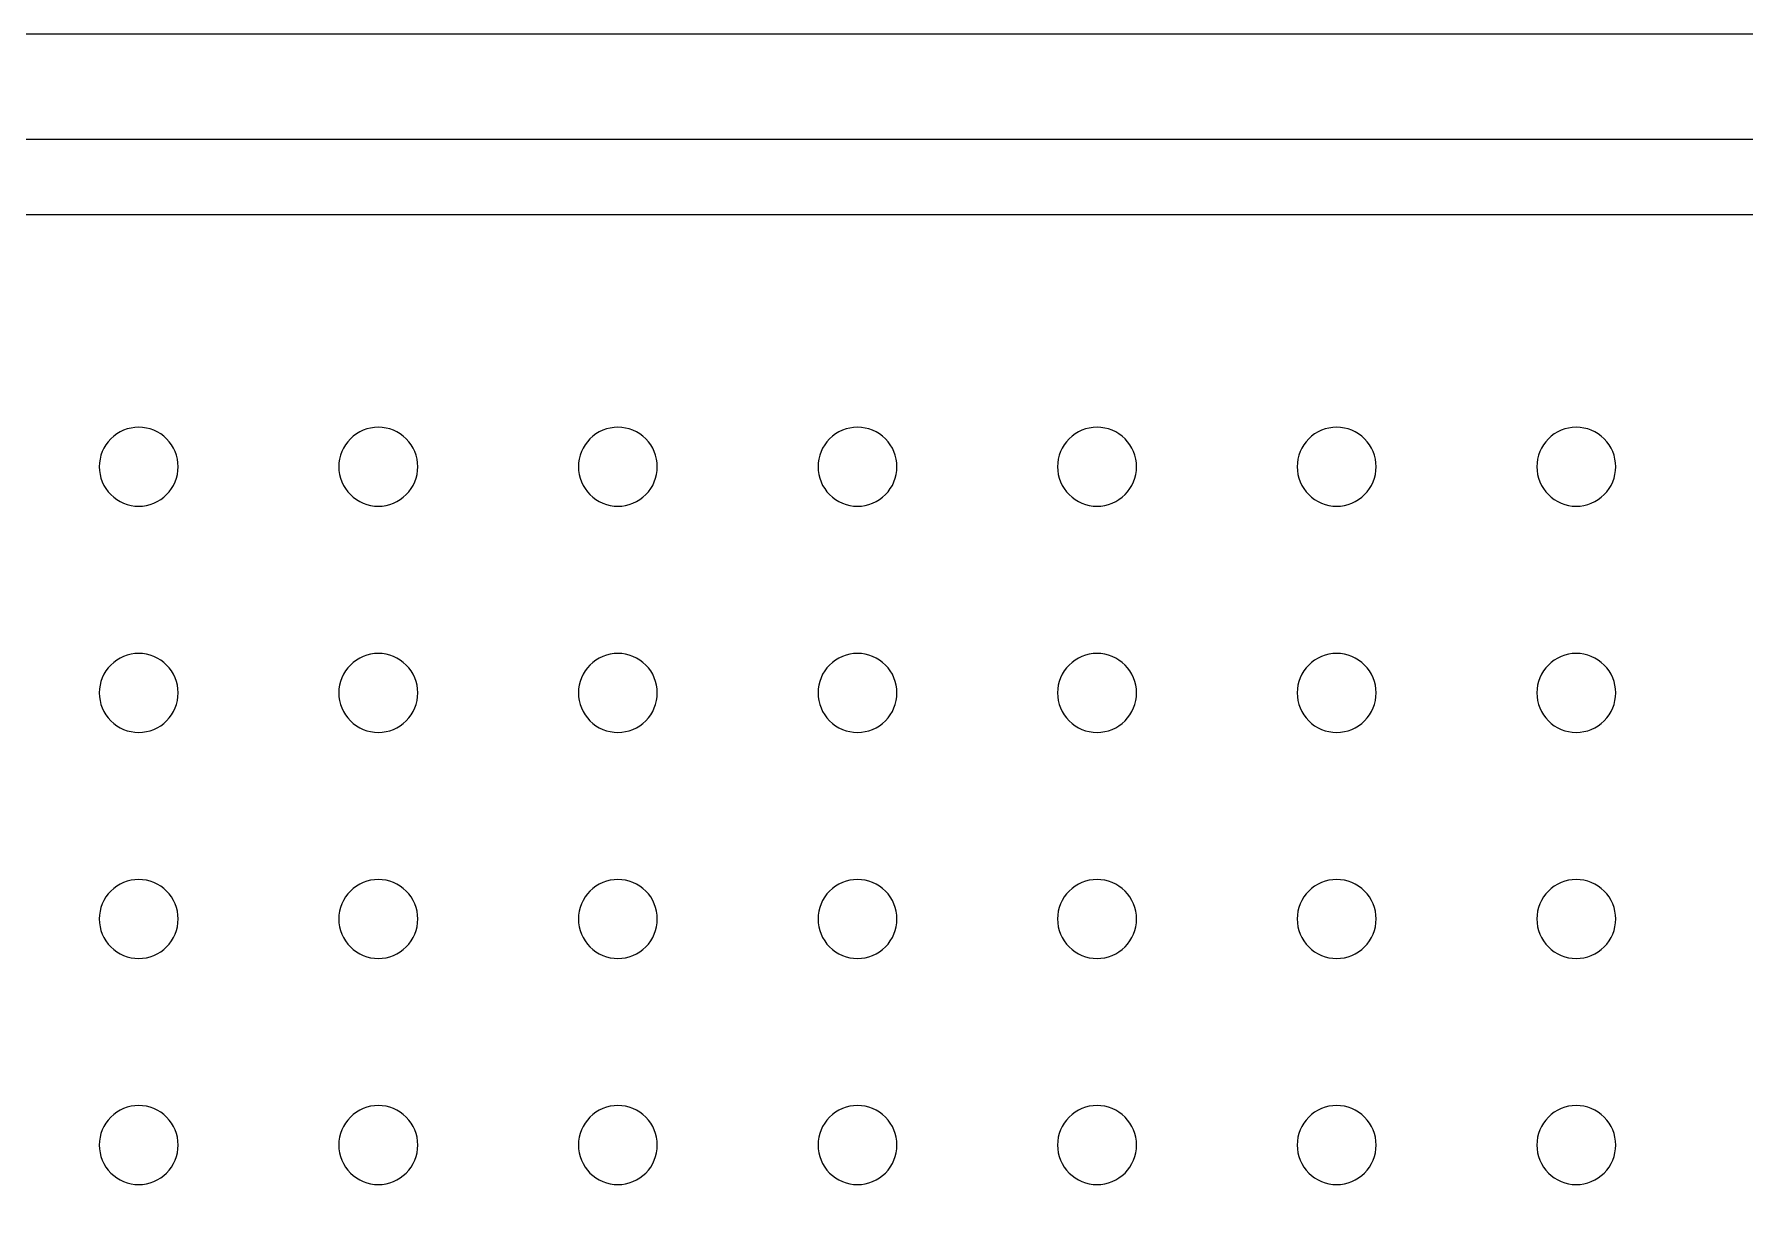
# Model space of a CAD drawing. Header units: millimetres. Extents: x -159872 to 386485, y -250577 to 158966.
# Drawn here: x 370450.8 to 370581.6, y 9857.9 to 9947.6 of the extents above; entities that cross this region are included whole.
import ezdxf

# ---------------------------------------------------------------- set-up
doc = ezdxf.new("R2010")
doc.units = ezdxf.units.MM
doc.layers.get('0').update_dxf_attribs({"lineweight": 25})
doc.layers.add('LDS-equipment-kitchen equipment', color=3, linetype='Continuous', lineweight=13)

# ---------------------------------------------------------------- blocks, each defined once
blk = doc.blocks.new('Group-324')
at = {"layer": 'LDS-equipment-kitchen equipment', "linetype": 'Continuous', "lineweight": 5, "extrusion": (0, 0, -1)}
blk.add_arc((-309675.71, 46653.2), 600.93, 192.83875, 259.24317, dxfattribs=at)
blk = doc.blocks.new('A$C41f9af21')
at = {"lineweight": 25, "transparency": 33554687}
for points in [[(497, 357, 0), (110.91, 357, 0)], [(497, 357, 0), (110.91, 357, 0)], [(458.78, 348.96, 0), (149.13, 348.96, 0)], [(458.78, 343.2, 0), (149.13, 343.2, 0)]]:
    blk.add_polyline3d(points, dxfattribs=at)
at = {"lineweight": 25}
for points in [[(240.07, 323.94, 0), (240.09, 323.65, 0), (240.13, 323.35, 0), (240.2, 323.07, 0), (240.3, 322.79, 0), (240.43, 322.52, 0), (240.58, 322.27, 0), (240.76, 322.03, 0), (240.96, 321.81, 0), (241.18, 321.61, 0), (241.41, 321.43, 0), (241.67, 321.28, 0), (241.93, 321.15, 0), (242.21, 321.05, 0), (242.5, 320.98, 0), (242.79, 320.94, 0), (243.09, 320.92, 0), (243.39, 320.94, 0), (243.68, 320.98, 0), (243.97, 321.05, 0), (244.24, 321.15, 0), (244.51, 321.28, 0), (244.77, 321.43, 0), (245, 321.61, 0), (245.22, 321.81, 0), (245.42, 322.03, 0), (245.6, 322.27, 0), (245.75, 322.52, 0), (245.88, 322.79, 0), (245.98, 323.07, 0), (246.05, 323.35, 0), (246.09, 323.65, 0), (246.11, 323.94, 0), (246.09, 324.24, 0), (246.05, 324.53, 0), (245.98, 324.82, 0), (245.88, 325.1, 0), (245.75, 325.36, 0), (245.6, 325.62, 0), (245.42, 325.86, 0), (245.22, 326.08, 0), (245, 326.27, 0), (244.77, 326.45, 0), (244.51, 326.6, 0), (244.24, 326.73, 0), (243.97, 326.83, 0), (243.68, 326.9, 0), (243.39, 326.95, 0), (243.09, 326.96, 0), (242.79, 326.95, 0), (242.5, 326.9, 0), (242.21, 326.83, 0), (241.93, 326.73, 0), (241.67, 326.6, 0), (241.41, 326.45, 0), (241.18, 326.27, 0), (240.96, 326.08, 0), (240.76, 325.86, 0), (240.58, 325.62, 0), (240.43, 325.36, 0), (240.3, 325.1, 0), (240.2, 324.82, 0), (240.13, 324.53, 0), (240.09, 324.24, 0), (240.07, 323.94, 0)], [(258.39, 323.94, 0), (258.4, 323.65, 0), (258.45, 323.35, 0), (258.52, 323.07, 0), (258.62, 322.79, 0), (258.75, 322.52, 0), (258.9, 322.27, 0), (259.08, 322.03, 0), (259.27, 321.81, 0), (259.49, 321.61, 0), (259.73, 321.43, 0), (259.99, 321.28, 0), (260.25, 321.15, 0), (260.53, 321.05, 0), (260.82, 320.98, 0), (261.11, 320.94, 0), (261.41, 320.92, 0), (261.7, 320.94, 0), (262, 320.98, 0), (262.28, 321.05, 0), (262.56, 321.15, 0), (262.83, 321.28, 0), (263.08, 321.43, 0), (263.32, 321.61, 0), (263.54, 321.81, 0), (263.74, 322.03, 0), (263.92, 322.27, 0), (264.07, 322.52, 0), (264.2, 322.79, 0), (264.3, 323.07, 0), (264.37, 323.35, 0), (264.41, 323.65, 0), (264.43, 323.94, 0), (264.41, 324.24, 0), (264.37, 324.53, 0), (264.3, 324.82, 0), (264.2, 325.1, 0), (264.07, 325.36, 0), (263.92, 325.62, 0), (263.74, 325.86, 0), (263.54, 326.08, 0), (263.32, 326.27, 0), (263.08, 326.45, 0), (262.83, 326.6, 0), (262.56, 326.73, 0), (262.28, 326.83, 0), (262, 326.9, 0), (261.7, 326.95, 0), (261.41, 326.96, 0), (261.11, 326.95, 0), (260.82, 326.9, 0), (260.53, 326.83, 0), (260.25, 326.73, 0), (259.99, 326.6, 0), (259.73, 326.45, 0), (259.49, 326.27, 0), (259.27, 326.08, 0), (259.08, 325.86, 0), (258.9, 325.62, 0), (258.75, 325.36, 0), (258.62, 325.1, 0), (258.52, 324.82, 0), (258.45, 324.53, 0), (258.4, 324.24, 0), (258.39, 323.94, 0)], [(276.71, 323.94, 0), (276.72, 323.65, 0), (276.77, 323.35, 0), (276.84, 323.07, 0), (276.94, 322.79, 0), (277.06, 322.52, 0), (277.22, 322.27, 0), (277.39, 322.03, 0), (277.59, 321.81, 0), (277.81, 321.61, 0), (278.05, 321.43, 0), (278.3, 321.28, 0), (278.57, 321.15, 0), (278.85, 321.05, 0), (279.14, 320.98, 0), (279.43, 320.94, 0), (279.73, 320.92, 0), (280.02, 320.94, 0), (280.31, 320.98, 0), (280.6, 321.05, 0), (280.88, 321.15, 0), (281.15, 321.28, 0), (281.4, 321.43, 0), (281.64, 321.61, 0), (281.86, 321.81, 0), (282.06, 322.03, 0), (282.24, 322.27, 0), (282.39, 322.52, 0), (282.51, 322.79, 0), (282.61, 323.07, 0), (282.69, 323.35, 0), (282.73, 323.65, 0), (282.74, 323.94, 0), (282.73, 324.24, 0), (282.69, 324.53, 0), (282.61, 324.82, 0), (282.51, 325.1, 0), (282.39, 325.36, 0), (282.24, 325.62, 0), (282.06, 325.86, 0), (281.86, 326.08, 0), (281.64, 326.27, 0), (281.4, 326.45, 0), (281.15, 326.6, 0), (280.88, 326.73, 0), (280.6, 326.83, 0), (280.31, 326.9, 0), (280.02, 326.95, 0), (279.73, 326.96, 0), (279.43, 326.95, 0), (279.14, 326.9, 0), (278.85, 326.83, 0), (278.57, 326.73, 0), (278.3, 326.6, 0), (278.05, 326.45, 0), (277.81, 326.27, 0), (277.59, 326.08, 0), (277.39, 325.86, 0), (277.22, 325.62, 0), (277.06, 325.36, 0), (276.94, 325.1, 0), (276.84, 324.82, 0), (276.77, 324.53, 0), (276.72, 324.24, 0), (276.71, 323.94, 0)], [(295.03, 323.94, 0), (295.04, 323.65, 0), (295.08, 323.35, 0), (295.16, 323.07, 0), (295.26, 322.79, 0), (295.38, 322.52, 0), (295.54, 322.27, 0), (295.71, 322.03, 0), (295.91, 321.81, 0), (296.13, 321.61, 0), (296.37, 321.43, 0), (296.62, 321.28, 0), (296.89, 321.15, 0), (297.17, 321.05, 0), (297.46, 320.98, 0), (297.75, 320.94, 0), (298.04, 320.92, 0), (298.34, 320.94, 0), (298.63, 320.98, 0), (298.92, 321.05, 0), (299.2, 321.15, 0), (299.47, 321.28, 0), (299.72, 321.43, 0), (299.96, 321.61, 0), (300.18, 321.81, 0), (300.38, 322.03, 0), (300.55, 322.27, 0), (300.71, 322.52, 0), (300.83, 322.79, 0), (300.93, 323.07, 0), (301, 323.35, 0), (301.05, 323.65, 0), (301.06, 323.94, 0), (301.05, 324.24, 0), (301, 324.53, 0), (300.93, 324.82, 0), (300.83, 325.1, 0), (300.71, 325.36, 0), (300.55, 325.62, 0), (300.38, 325.86, 0), (300.18, 326.08, 0), (299.96, 326.27, 0), (299.72, 326.45, 0), (299.47, 326.6, 0), (299.2, 326.73, 0), (298.92, 326.83, 0), (298.63, 326.9, 0), (298.34, 326.95, 0), (298.04, 326.96, 0), (297.75, 326.95, 0), (297.46, 326.9, 0), (297.17, 326.83, 0), (296.89, 326.73, 0), (296.62, 326.6, 0), (296.37, 326.45, 0), (296.13, 326.27, 0), (295.91, 326.08, 0), (295.71, 325.86, 0), (295.54, 325.62, 0), (295.38, 325.36, 0), (295.26, 325.1, 0), (295.16, 324.82, 0), (295.08, 324.53, 0), (295.04, 324.24, 0), (295.03, 323.94, 0)], [(313.34, 323.94, 0), (313.36, 323.65, 0), (313.4, 323.35, 0), (313.47, 323.07, 0), (313.57, 322.79, 0), (313.7, 322.52, 0), (313.85, 322.27, 0), (314.03, 322.03, 0), (314.23, 321.81, 0), (314.45, 321.61, 0), (314.69, 321.43, 0), (314.94, 321.28, 0), (315.21, 321.15, 0), (315.49, 321.05, 0), (315.77, 320.98, 0), (316.07, 320.94, 0), (316.36, 320.92, 0), (316.66, 320.94, 0), (316.95, 320.98, 0), (317.24, 321.05, 0), (317.52, 321.15, 0), (317.79, 321.28, 0), (318.04, 321.43, 0), (318.28, 321.61, 0), (318.5, 321.81, 0), (318.7, 322.03, 0), (318.87, 322.27, 0), (319.02, 322.52, 0), (319.15, 322.79, 0), (319.25, 323.07, 0), (319.32, 323.35, 0), (319.37, 323.65, 0), (319.38, 323.94, 0), (319.37, 324.24, 0), (319.32, 324.53, 0), (319.25, 324.82, 0), (319.15, 325.1, 0), (319.02, 325.36, 0), (318.87, 325.62, 0), (318.7, 325.86, 0), (318.5, 326.08, 0), (318.28, 326.27, 0), (318.04, 326.45, 0), (317.79, 326.6, 0), (317.52, 326.73, 0), (317.24, 326.83, 0), (316.95, 326.9, 0), (316.66, 326.95, 0), (316.36, 326.96, 0), (316.07, 326.95, 0), (315.77, 326.9, 0), (315.49, 326.83, 0), (315.21, 326.73, 0), (314.94, 326.6, 0), (314.69, 326.45, 0), (314.45, 326.27, 0), (314.23, 326.08, 0), (314.03, 325.86, 0), (313.85, 325.62, 0), (313.7, 325.36, 0), (313.57, 325.1, 0), (313.47, 324.82, 0), (313.4, 324.53, 0), (313.36, 324.24, 0), (313.34, 323.94, 0)], [(331.66, 323.94, 0), (331.68, 323.65, 0), (331.72, 323.35, 0), (331.79, 323.07, 0), (331.89, 322.79, 0), (332.02, 322.52, 0), (332.17, 322.27, 0), (332.35, 322.03, 0), (332.55, 321.81, 0), (332.77, 321.61, 0), (333, 321.43, 0), (333.26, 321.28, 0), (333.53, 321.15, 0), (333.8, 321.05, 0), (334.09, 320.98, 0), (334.39, 320.94, 0), (334.68, 320.92, 0), (334.98, 320.94, 0), (335.27, 320.98, 0), (335.56, 321.05, 0), (335.84, 321.15, 0), (336.1, 321.28, 0), (336.36, 321.43, 0), (336.6, 321.61, 0), (336.81, 321.81, 0), (337.01, 322.03, 0), (337.19, 322.27, 0), (337.34, 322.52, 0), (337.47, 322.79, 0), (337.57, 323.07, 0), (337.64, 323.35, 0), (337.68, 323.65, 0), (337.7, 323.94, 0), (337.68, 324.24, 0), (337.64, 324.53, 0), (337.57, 324.82, 0), (337.47, 325.1, 0), (337.34, 325.36, 0), (337.19, 325.62, 0), (337.01, 325.86, 0), (336.81, 326.08, 0), (336.6, 326.27, 0), (336.36, 326.45, 0), (336.1, 326.6, 0), (335.84, 326.73, 0), (335.56, 326.83, 0), (335.27, 326.9, 0), (334.98, 326.95, 0), (334.68, 326.96, 0), (334.39, 326.95, 0), (334.09, 326.9, 0), (333.8, 326.83, 0), (333.53, 326.73, 0), (333.26, 326.6, 0), (333, 326.45, 0), (332.77, 326.27, 0), (332.55, 326.08, 0), (332.35, 325.86, 0), (332.17, 325.62, 0), (332.02, 325.36, 0), (331.89, 325.1, 0), (331.79, 324.82, 0), (331.72, 324.53, 0), (331.68, 324.24, 0), (331.66, 323.94, 0)], [(349.98, 323.94, 0), (350, 323.65, 0), (350.04, 323.35, 0), (350.11, 323.07, 0), (350.21, 322.79, 0), (350.34, 322.52, 0), (350.49, 322.27, 0), (350.67, 322.03, 0), (350.87, 321.81, 0), (351.08, 321.61, 0), (351.32, 321.43, 0), (351.58, 321.28, 0), (351.84, 321.15, 0), (352.12, 321.05, 0), (352.41, 320.98, 0), (352.7, 320.94, 0), (353, 320.92, 0), (353.29, 320.94, 0), (353.59, 320.98, 0), (353.88, 321.05, 0), (354.15, 321.15, 0), (354.42, 321.28, 0), (354.68, 321.43, 0), (354.91, 321.61, 0), (355.13, 321.81, 0), (355.33, 322.03, 0), (355.51, 322.27, 0), (355.66, 322.52, 0), (355.79, 322.79, 0), (355.89, 323.07, 0), (355.96, 323.35, 0), (356, 323.65, 0), (356.02, 323.94, 0), (356, 324.24, 0), (355.96, 324.53, 0), (355.89, 324.82, 0), (355.79, 325.1, 0), (355.66, 325.36, 0), (355.51, 325.62, 0), (355.33, 325.86, 0), (355.13, 326.08, 0), (354.91, 326.27, 0), (354.68, 326.45, 0), (354.42, 326.6, 0), (354.15, 326.73, 0), (353.88, 326.83, 0), (353.59, 326.9, 0), (353.29, 326.95, 0), (353, 326.96, 0), (352.7, 326.95, 0), (352.41, 326.9, 0), (352.12, 326.83, 0), (351.84, 326.73, 0), (351.58, 326.6, 0), (351.32, 326.45, 0), (351.08, 326.27, 0), (350.87, 326.08, 0), (350.67, 325.86, 0), (350.49, 325.62, 0), (350.34, 325.36, 0), (350.21, 325.1, 0), (350.11, 324.82, 0), (350.04, 324.53, 0), (350, 324.24, 0), (349.98, 323.94, 0)], [(240.07, 306.66, 0), (240.09, 306.36, 0), (240.13, 306.07, 0), (240.2, 305.78, 0), (240.3, 305.51, 0), (240.43, 305.24, 0), (240.58, 304.98, 0), (240.76, 304.75, 0), (240.96, 304.53, 0), (241.18, 304.33, 0), (241.41, 304.15, 0), (241.67, 304, 0), (241.93, 303.87, 0), (242.21, 303.77, 0), (242.5, 303.7, 0), (242.79, 303.66, 0), (243.09, 303.64, 0), (243.39, 303.66, 0), (243.68, 303.7, 0), (243.97, 303.77, 0), (244.24, 303.87, 0), (244.51, 304, 0), (244.77, 304.15, 0), (245, 304.33, 0), (245.22, 304.53, 0), (245.42, 304.75, 0), (245.6, 304.98, 0), (245.75, 305.24, 0), (245.88, 305.51, 0), (245.98, 305.78, 0), (246.05, 306.07, 0), (246.09, 306.36, 0), (246.11, 306.66, 0), (246.09, 306.96, 0), (246.05, 307.25, 0), (245.98, 307.54, 0), (245.88, 307.82, 0), (245.75, 308.08, 0), (245.6, 308.34, 0), (245.42, 308.58, 0), (245.22, 308.79, 0), (245, 308.99, 0), (244.77, 309.17, 0), (244.51, 309.32, 0), (244.24, 309.45, 0), (243.97, 309.55, 0), (243.68, 309.62, 0), (243.39, 309.66, 0), (243.09, 309.68, 0), (242.79, 309.66, 0), (242.5, 309.62, 0), (242.21, 309.55, 0), (241.93, 309.45, 0), (241.67, 309.32, 0), (241.41, 309.17, 0), (241.18, 308.99, 0), (240.96, 308.79, 0), (240.76, 308.58, 0), (240.58, 308.34, 0), (240.43, 308.08, 0), (240.3, 307.82, 0), (240.2, 307.54, 0), (240.13, 307.25, 0), (240.09, 306.96, 0), (240.07, 306.66, 0)], [(258.39, 306.66, 0), (258.4, 306.36, 0), (258.45, 306.07, 0), (258.52, 305.78, 0), (258.62, 305.51, 0), (258.75, 305.24, 0), (258.9, 304.98, 0), (259.08, 304.75, 0), (259.27, 304.53, 0), (259.49, 304.33, 0), (259.73, 304.15, 0), (259.99, 304, 0), (260.25, 303.87, 0), (260.53, 303.77, 0), (260.82, 303.7, 0), (261.11, 303.66, 0), (261.41, 303.64, 0), (261.7, 303.66, 0), (262, 303.7, 0), (262.28, 303.77, 0), (262.56, 303.87, 0), (262.83, 304, 0), (263.08, 304.15, 0), (263.32, 304.33, 0), (263.54, 304.53, 0), (263.74, 304.75, 0), (263.92, 304.98, 0), (264.07, 305.24, 0), (264.2, 305.51, 0), (264.3, 305.78, 0), (264.37, 306.07, 0), (264.41, 306.36, 0), (264.43, 306.66, 0), (264.41, 306.96, 0), (264.37, 307.25, 0), (264.3, 307.54, 0), (264.2, 307.82, 0), (264.07, 308.08, 0), (263.92, 308.34, 0), (263.74, 308.58, 0), (263.54, 308.79, 0), (263.32, 308.99, 0), (263.08, 309.17, 0), (262.83, 309.32, 0), (262.56, 309.45, 0), (262.28, 309.55, 0), (262, 309.62, 0), (261.7, 309.66, 0), (261.41, 309.68, 0), (261.11, 309.66, 0), (260.82, 309.62, 0), (260.53, 309.55, 0), (260.25, 309.45, 0), (259.99, 309.32, 0), (259.73, 309.17, 0), (259.49, 308.99, 0), (259.27, 308.79, 0), (259.08, 308.58, 0), (258.9, 308.34, 0), (258.75, 308.08, 0), (258.62, 307.82, 0), (258.52, 307.54, 0), (258.45, 307.25, 0), (258.4, 306.96, 0), (258.39, 306.66, 0)], [(276.71, 306.66, 0), (276.72, 306.36, 0), (276.77, 306.07, 0), (276.84, 305.78, 0), (276.94, 305.51, 0), (277.06, 305.24, 0), (277.22, 304.98, 0), (277.39, 304.75, 0), (277.59, 304.53, 0), (277.81, 304.33, 0), (278.05, 304.15, 0), (278.3, 304, 0), (278.57, 303.87, 0), (278.85, 303.77, 0), (279.14, 303.7, 0), (279.43, 303.66, 0), (279.73, 303.64, 0), (280.02, 303.66, 0), (280.31, 303.7, 0), (280.6, 303.77, 0), (280.88, 303.87, 0), (281.15, 304, 0), (281.4, 304.15, 0), (281.64, 304.33, 0), (281.86, 304.53, 0), (282.06, 304.75, 0), (282.24, 304.98, 0), (282.39, 305.24, 0), (282.51, 305.51, 0), (282.61, 305.78, 0), (282.69, 306.07, 0), (282.73, 306.36, 0), (282.74, 306.66, 0), (282.73, 306.96, 0), (282.69, 307.25, 0), (282.61, 307.54, 0), (282.51, 307.82, 0), (282.39, 308.08, 0), (282.24, 308.34, 0), (282.06, 308.58, 0), (281.86, 308.79, 0), (281.64, 308.99, 0), (281.4, 309.17, 0), (281.15, 309.32, 0), (280.88, 309.45, 0), (280.6, 309.55, 0), (280.31, 309.62, 0), (280.02, 309.66, 0), (279.73, 309.68, 0), (279.43, 309.66, 0), (279.14, 309.62, 0), (278.85, 309.55, 0), (278.57, 309.45, 0), (278.3, 309.32, 0), (278.05, 309.17, 0), (277.81, 308.99, 0), (277.59, 308.79, 0), (277.39, 308.58, 0), (277.22, 308.34, 0), (277.06, 308.08, 0), (276.94, 307.82, 0), (276.84, 307.54, 0), (276.77, 307.25, 0), (276.72, 306.96, 0), (276.71, 306.66, 0)], [(295.03, 306.66, 0), (295.04, 306.36, 0), (295.08, 306.07, 0), (295.16, 305.78, 0), (295.26, 305.51, 0), (295.38, 305.24, 0), (295.54, 304.98, 0), (295.71, 304.75, 0), (295.91, 304.53, 0), (296.13, 304.33, 0), (296.37, 304.15, 0), (296.62, 304, 0), (296.89, 303.87, 0), (297.17, 303.77, 0), (297.46, 303.7, 0), (297.75, 303.66, 0), (298.04, 303.64, 0), (298.34, 303.66, 0), (298.63, 303.7, 0), (298.92, 303.77, 0), (299.2, 303.87, 0), (299.47, 304, 0), (299.72, 304.15, 0), (299.96, 304.33, 0), (300.18, 304.53, 0), (300.38, 304.75, 0), (300.55, 304.98, 0), (300.71, 305.24, 0), (300.83, 305.51, 0), (300.93, 305.78, 0), (301, 306.07, 0), (301.05, 306.36, 0), (301.06, 306.66, 0), (301.05, 306.96, 0), (301, 307.25, 0), (300.93, 307.54, 0), (300.83, 307.82, 0), (300.71, 308.08, 0), (300.55, 308.34, 0), (300.38, 308.58, 0), (300.18, 308.79, 0), (299.96, 308.99, 0), (299.72, 309.17, 0), (299.47, 309.32, 0), (299.2, 309.45, 0), (298.92, 309.55, 0), (298.63, 309.62, 0), (298.34, 309.66, 0), (298.04, 309.68, 0), (297.75, 309.66, 0), (297.46, 309.62, 0), (297.17, 309.55, 0), (296.89, 309.45, 0), (296.62, 309.32, 0), (296.37, 309.17, 0), (296.13, 308.99, 0), (295.91, 308.79, 0), (295.71, 308.58, 0), (295.54, 308.34, 0), (295.38, 308.08, 0), (295.26, 307.82, 0), (295.16, 307.54, 0), (295.08, 307.25, 0), (295.04, 306.96, 0), (295.03, 306.66, 0)], [(313.34, 306.66, 0), (313.36, 306.36, 0), (313.4, 306.07, 0), (313.47, 305.78, 0), (313.57, 305.51, 0), (313.7, 305.24, 0), (313.85, 304.98, 0), (314.03, 304.75, 0), (314.23, 304.53, 0), (314.45, 304.33, 0), (314.69, 304.15, 0), (314.94, 304, 0), (315.21, 303.87, 0), (315.49, 303.77, 0), (315.77, 303.7, 0), (316.07, 303.66, 0), (316.36, 303.64, 0), (316.66, 303.66, 0), (316.95, 303.7, 0), (317.24, 303.77, 0), (317.52, 303.87, 0), (317.79, 304, 0), (318.04, 304.15, 0), (318.28, 304.33, 0), (318.5, 304.53, 0), (318.7, 304.75, 0), (318.87, 304.98, 0), (319.02, 305.24, 0), (319.15, 305.51, 0), (319.25, 305.78, 0), (319.32, 306.07, 0), (319.37, 306.36, 0), (319.38, 306.66, 0), (319.37, 306.96, 0), (319.32, 307.25, 0), (319.25, 307.54, 0), (319.15, 307.82, 0), (319.02, 308.08, 0), (318.87, 308.34, 0), (318.7, 308.58, 0), (318.5, 308.79, 0), (318.28, 308.99, 0), (318.04, 309.17, 0), (317.79, 309.32, 0), (317.52, 309.45, 0), (317.24, 309.55, 0), (316.95, 309.62, 0), (316.66, 309.66, 0), (316.36, 309.68, 0), (316.07, 309.66, 0), (315.77, 309.62, 0), (315.49, 309.55, 0), (315.21, 309.45, 0), (314.94, 309.32, 0), (314.69, 309.17, 0), (314.45, 308.99, 0), (314.23, 308.79, 0), (314.03, 308.58, 0), (313.85, 308.34, 0), (313.7, 308.08, 0), (313.57, 307.82, 0), (313.47, 307.54, 0), (313.4, 307.25, 0), (313.36, 306.96, 0), (313.34, 306.66, 0)], [(331.66, 306.66, 0), (331.68, 306.36, 0), (331.72, 306.07, 0), (331.79, 305.78, 0), (331.89, 305.51, 0), (332.02, 305.24, 0), (332.17, 304.98, 0), (332.35, 304.75, 0), (332.55, 304.53, 0), (332.77, 304.33, 0), (333, 304.15, 0), (333.26, 304, 0), (333.53, 303.87, 0), (333.8, 303.77, 0), (334.09, 303.7, 0), (334.39, 303.66, 0), (334.68, 303.64, 0), (334.98, 303.66, 0), (335.27, 303.7, 0), (335.56, 303.77, 0), (335.84, 303.87, 0), (336.1, 304, 0), (336.36, 304.15, 0), (336.6, 304.33, 0), (336.81, 304.53, 0), (337.01, 304.75, 0), (337.19, 304.98, 0), (337.34, 305.24, 0), (337.47, 305.51, 0), (337.57, 305.78, 0), (337.64, 306.07, 0), (337.68, 306.36, 0), (337.7, 306.66, 0), (337.68, 306.96, 0), (337.64, 307.25, 0), (337.57, 307.54, 0), (337.47, 307.82, 0), (337.34, 308.08, 0), (337.19, 308.34, 0), (337.01, 308.58, 0), (336.81, 308.79, 0), (336.6, 308.99, 0), (336.36, 309.17, 0), (336.1, 309.32, 0), (335.84, 309.45, 0), (335.56, 309.55, 0), (335.27, 309.62, 0), (334.98, 309.66, 0), (334.68, 309.68, 0), (334.39, 309.66, 0), (334.09, 309.62, 0), (333.8, 309.55, 0), (333.53, 309.45, 0), (333.26, 309.32, 0), (333, 309.17, 0), (332.77, 308.99, 0), (332.55, 308.79, 0), (332.35, 308.58, 0), (332.17, 308.34, 0), (332.02, 308.08, 0), (331.89, 307.82, 0), (331.79, 307.54, 0), (331.72, 307.25, 0), (331.68, 306.96, 0), (331.66, 306.66, 0)], [(349.98, 306.66, 0), (350, 306.36, 0), (350.04, 306.07, 0), (350.11, 305.78, 0), (350.21, 305.51, 0), (350.34, 305.24, 0), (350.49, 304.98, 0), (350.67, 304.75, 0), (350.87, 304.53, 0), (351.08, 304.33, 0), (351.32, 304.15, 0), (351.58, 304, 0), (351.84, 303.87, 0), (352.12, 303.77, 0), (352.41, 303.7, 0), (352.7, 303.66, 0), (353, 303.64, 0), (353.29, 303.66, 0), (353.59, 303.7, 0), (353.88, 303.77, 0), (354.15, 303.87, 0), (354.42, 304, 0), (354.68, 304.15, 0), (354.91, 304.33, 0), (355.13, 304.53, 0), (355.33, 304.75, 0), (355.51, 304.98, 0), (355.66, 305.24, 0), (355.79, 305.51, 0), (355.89, 305.78, 0), (355.96, 306.07, 0), (356, 306.36, 0), (356.02, 306.66, 0), (356, 306.96, 0), (355.96, 307.25, 0), (355.89, 307.54, 0), (355.79, 307.82, 0), (355.66, 308.08, 0), (355.51, 308.34, 0), (355.33, 308.58, 0), (355.13, 308.79, 0), (354.91, 308.99, 0), (354.68, 309.17, 0), (354.42, 309.32, 0), (354.15, 309.45, 0), (353.88, 309.55, 0), (353.59, 309.62, 0), (353.29, 309.66, 0), (353, 309.68, 0), (352.7, 309.66, 0), (352.41, 309.62, 0), (352.12, 309.55, 0), (351.84, 309.45, 0), (351.58, 309.32, 0), (351.32, 309.17, 0), (351.08, 308.99, 0), (350.87, 308.79, 0), (350.67, 308.58, 0), (350.49, 308.34, 0), (350.34, 308.08, 0), (350.21, 307.82, 0), (350.11, 307.54, 0), (350.04, 307.25, 0), (350, 306.96, 0), (349.98, 306.66, 0)], [(240.07, 289.38, 0), (240.09, 289.08, 0), (240.13, 288.79, 0), (240.2, 288.5, 0), (240.3, 288.22, 0), (240.43, 287.96, 0), (240.58, 287.7, 0), (240.76, 287.46, 0), (240.96, 287.25, 0), (241.18, 287.05, 0), (241.41, 286.87, 0), (241.67, 286.72, 0), (241.93, 286.59, 0), (242.21, 286.49, 0), (242.5, 286.42, 0), (242.79, 286.38, 0), (243.09, 286.36, 0), (243.39, 286.38, 0), (243.68, 286.42, 0), (243.97, 286.49, 0), (244.24, 286.59, 0), (244.51, 286.72, 0), (244.77, 286.87, 0), (245, 287.05, 0), (245.22, 287.25, 0), (245.42, 287.46, 0), (245.6, 287.7, 0), (245.75, 287.96, 0), (245.88, 288.22, 0), (245.98, 288.5, 0), (246.05, 288.79, 0), (246.09, 289.08, 0), (246.11, 289.38, 0), (246.09, 289.68, 0), (246.05, 289.97, 0), (245.98, 290.26, 0), (245.88, 290.53, 0), (245.75, 290.8, 0), (245.6, 291.06, 0), (245.42, 291.29, 0), (245.22, 291.51, 0), (245, 291.71, 0), (244.77, 291.89, 0), (244.51, 292.04, 0), (244.24, 292.17, 0), (243.97, 292.27, 0), (243.68, 292.34, 0), (243.39, 292.38, 0), (243.09, 292.4, 0), (242.79, 292.38, 0), (242.5, 292.34, 0), (242.21, 292.27, 0), (241.93, 292.17, 0), (241.67, 292.04, 0), (241.41, 291.89, 0), (241.18, 291.71, 0), (240.96, 291.51, 0), (240.76, 291.29, 0), (240.58, 291.06, 0), (240.43, 290.8, 0), (240.3, 290.53, 0), (240.2, 290.26, 0), (240.13, 289.97, 0), (240.09, 289.68, 0), (240.07, 289.38, 0)], [(258.39, 289.38, 0), (258.4, 289.08, 0), (258.45, 288.79, 0), (258.52, 288.5, 0), (258.62, 288.22, 0), (258.75, 287.96, 0), (258.9, 287.7, 0), (259.08, 287.46, 0), (259.27, 287.25, 0), (259.49, 287.05, 0), (259.73, 286.87, 0), (259.99, 286.72, 0), (260.25, 286.59, 0), (260.53, 286.49, 0), (260.82, 286.42, 0), (261.11, 286.38, 0), (261.41, 286.36, 0), (261.7, 286.38, 0), (262, 286.42, 0), (262.28, 286.49, 0), (262.56, 286.59, 0), (262.83, 286.72, 0), (263.08, 286.87, 0), (263.32, 287.05, 0), (263.54, 287.25, 0), (263.74, 287.46, 0), (263.92, 287.7, 0), (264.07, 287.96, 0), (264.2, 288.22, 0), (264.3, 288.5, 0), (264.37, 288.79, 0), (264.41, 289.08, 0), (264.43, 289.38, 0), (264.41, 289.68, 0), (264.37, 289.97, 0), (264.3, 290.26, 0), (264.2, 290.53, 0), (264.07, 290.8, 0), (263.92, 291.06, 0), (263.74, 291.29, 0), (263.54, 291.51, 0), (263.32, 291.71, 0), (263.08, 291.89, 0), (262.83, 292.04, 0), (262.56, 292.17, 0), (262.28, 292.27, 0), (262, 292.34, 0), (261.7, 292.38, 0), (261.41, 292.4, 0), (261.11, 292.38, 0), (260.82, 292.34, 0), (260.53, 292.27, 0), (260.25, 292.17, 0), (259.99, 292.04, 0), (259.73, 291.89, 0), (259.49, 291.71, 0), (259.27, 291.51, 0), (259.08, 291.29, 0), (258.9, 291.06, 0), (258.75, 290.8, 0), (258.62, 290.53, 0), (258.52, 290.26, 0), (258.45, 289.97, 0), (258.4, 289.68, 0), (258.39, 289.38, 0)], [(276.71, 289.38, 0), (276.72, 289.08, 0), (276.77, 288.79, 0), (276.84, 288.5, 0), (276.94, 288.22, 0), (277.06, 287.96, 0), (277.22, 287.7, 0), (277.39, 287.46, 0), (277.59, 287.25, 0), (277.81, 287.05, 0), (278.05, 286.87, 0), (278.3, 286.72, 0), (278.57, 286.59, 0), (278.85, 286.49, 0), (279.14, 286.42, 0), (279.43, 286.38, 0), (279.73, 286.36, 0), (280.02, 286.38, 0), (280.31, 286.42, 0), (280.6, 286.49, 0), (280.88, 286.59, 0), (281.15, 286.72, 0), (281.4, 286.87, 0), (281.64, 287.05, 0), (281.86, 287.25, 0), (282.06, 287.46, 0), (282.24, 287.7, 0), (282.39, 287.96, 0), (282.51, 288.22, 0), (282.61, 288.5, 0), (282.69, 288.79, 0), (282.73, 289.08, 0), (282.74, 289.38, 0), (282.73, 289.68, 0), (282.69, 289.97, 0), (282.61, 290.26, 0), (282.51, 290.53, 0), (282.39, 290.8, 0), (282.24, 291.06, 0), (282.06, 291.29, 0), (281.86, 291.51, 0), (281.64, 291.71, 0), (281.4, 291.89, 0), (281.15, 292.04, 0), (280.88, 292.17, 0), (280.6, 292.27, 0), (280.31, 292.34, 0), (280.02, 292.38, 0), (279.73, 292.4, 0), (279.43, 292.38, 0), (279.14, 292.34, 0), (278.85, 292.27, 0), (278.57, 292.17, 0), (278.3, 292.04, 0), (278.05, 291.89, 0), (277.81, 291.71, 0), (277.59, 291.51, 0), (277.39, 291.29, 0), (277.22, 291.06, 0), (277.06, 290.8, 0), (276.94, 290.53, 0), (276.84, 290.26, 0), (276.77, 289.97, 0), (276.72, 289.68, 0), (276.71, 289.38, 0)], [(295.03, 289.38, 0), (295.04, 289.08, 0), (295.08, 288.79, 0), (295.16, 288.5, 0), (295.26, 288.22, 0), (295.38, 287.96, 0), (295.54, 287.7, 0), (295.71, 287.46, 0), (295.91, 287.25, 0), (296.13, 287.05, 0), (296.37, 286.87, 0), (296.62, 286.72, 0), (296.89, 286.59, 0), (297.17, 286.49, 0), (297.46, 286.42, 0), (297.75, 286.38, 0), (298.04, 286.36, 0), (298.34, 286.38, 0), (298.63, 286.42, 0), (298.92, 286.49, 0), (299.2, 286.59, 0), (299.47, 286.72, 0), (299.72, 286.87, 0), (299.96, 287.05, 0), (300.18, 287.25, 0), (300.38, 287.46, 0), (300.55, 287.7, 0), (300.71, 287.96, 0), (300.83, 288.22, 0), (300.93, 288.5, 0), (301, 288.79, 0), (301.05, 289.08, 0), (301.06, 289.38, 0), (301.05, 289.68, 0), (301, 289.97, 0), (300.93, 290.26, 0), (300.83, 290.53, 0), (300.71, 290.8, 0), (300.55, 291.06, 0), (300.38, 291.29, 0), (300.18, 291.51, 0), (299.96, 291.71, 0), (299.72, 291.89, 0), (299.47, 292.04, 0), (299.2, 292.17, 0), (298.92, 292.27, 0), (298.63, 292.34, 0), (298.34, 292.38, 0), (298.04, 292.4, 0), (297.75, 292.38, 0), (297.46, 292.34, 0), (297.17, 292.27, 0), (296.89, 292.17, 0), (296.62, 292.04, 0), (296.37, 291.89, 0), (296.13, 291.71, 0), (295.91, 291.51, 0), (295.71, 291.29, 0), (295.54, 291.06, 0), (295.38, 290.8, 0), (295.26, 290.53, 0), (295.16, 290.26, 0), (295.08, 289.97, 0), (295.04, 289.68, 0), (295.03, 289.38, 0)], [(313.34, 289.38, 0), (313.36, 289.08, 0), (313.4, 288.79, 0), (313.47, 288.5, 0), (313.57, 288.22, 0), (313.7, 287.96, 0), (313.85, 287.7, 0), (314.03, 287.46, 0), (314.23, 287.25, 0), (314.45, 287.05, 0), (314.69, 286.87, 0), (314.94, 286.72, 0), (315.21, 286.59, 0), (315.49, 286.49, 0), (315.77, 286.42, 0), (316.07, 286.38, 0), (316.36, 286.36, 0), (316.66, 286.38, 0), (316.95, 286.42, 0), (317.24, 286.49, 0), (317.52, 286.59, 0), (317.79, 286.72, 0), (318.04, 286.87, 0), (318.28, 287.05, 0), (318.5, 287.25, 0), (318.7, 287.46, 0), (318.87, 287.7, 0), (319.02, 287.96, 0), (319.15, 288.22, 0), (319.25, 288.5, 0), (319.32, 288.79, 0), (319.37, 289.08, 0), (319.38, 289.38, 0), (319.37, 289.68, 0), (319.32, 289.97, 0), (319.25, 290.26, 0), (319.15, 290.53, 0), (319.02, 290.8, 0), (318.87, 291.06, 0), (318.7, 291.29, 0), (318.5, 291.51, 0), (318.28, 291.71, 0), (318.04, 291.89, 0), (317.79, 292.04, 0), (317.52, 292.17, 0), (317.24, 292.27, 0), (316.95, 292.34, 0), (316.66, 292.38, 0), (316.36, 292.4, 0), (316.07, 292.38, 0), (315.77, 292.34, 0), (315.49, 292.27, 0), (315.21, 292.17, 0), (314.94, 292.04, 0), (314.69, 291.89, 0), (314.45, 291.71, 0), (314.23, 291.51, 0), (314.03, 291.29, 0), (313.85, 291.06, 0), (313.7, 290.8, 0), (313.57, 290.53, 0), (313.47, 290.26, 0), (313.4, 289.97, 0), (313.36, 289.68, 0), (313.34, 289.38, 0)], [(331.66, 289.38, 0), (331.68, 289.08, 0), (331.72, 288.79, 0), (331.79, 288.5, 0), (331.89, 288.22, 0), (332.02, 287.96, 0), (332.17, 287.7, 0), (332.35, 287.46, 0), (332.55, 287.25, 0), (332.77, 287.05, 0), (333, 286.87, 0), (333.26, 286.72, 0), (333.53, 286.59, 0), (333.8, 286.49, 0), (334.09, 286.42, 0), (334.39, 286.38, 0), (334.68, 286.36, 0), (334.98, 286.38, 0), (335.27, 286.42, 0), (335.56, 286.49, 0), (335.84, 286.59, 0), (336.1, 286.72, 0), (336.36, 286.87, 0), (336.6, 287.05, 0), (336.81, 287.25, 0), (337.01, 287.46, 0), (337.19, 287.7, 0), (337.34, 287.96, 0), (337.47, 288.22, 0), (337.57, 288.5, 0), (337.64, 288.79, 0), (337.68, 289.08, 0), (337.7, 289.38, 0), (337.68, 289.68, 0), (337.64, 289.97, 0), (337.57, 290.26, 0), (337.47, 290.53, 0), (337.34, 290.8, 0), (337.19, 291.06, 0), (337.01, 291.29, 0), (336.81, 291.51, 0), (336.6, 291.71, 0), (336.36, 291.89, 0), (336.1, 292.04, 0), (335.84, 292.17, 0), (335.56, 292.27, 0), (335.27, 292.34, 0), (334.98, 292.38, 0), (334.68, 292.4, 0), (334.39, 292.38, 0), (334.09, 292.34, 0), (333.8, 292.27, 0), (333.53, 292.17, 0), (333.26, 292.04, 0), (333, 291.89, 0), (332.77, 291.71, 0), (332.55, 291.51, 0), (332.35, 291.29, 0), (332.17, 291.06, 0), (332.02, 290.8, 0), (331.89, 290.53, 0), (331.79, 290.26, 0), (331.72, 289.97, 0), (331.68, 289.68, 0), (331.66, 289.38, 0)], [(349.98, 289.38, 0), (350, 289.08, 0), (350.04, 288.79, 0), (350.11, 288.5, 0), (350.21, 288.22, 0), (350.34, 287.96, 0), (350.49, 287.7, 0), (350.67, 287.46, 0), (350.87, 287.25, 0), (351.08, 287.05, 0), (351.32, 286.87, 0), (351.58, 286.72, 0), (351.84, 286.59, 0), (352.12, 286.49, 0), (352.41, 286.42, 0), (352.7, 286.38, 0), (353, 286.36, 0), (353.29, 286.38, 0), (353.59, 286.42, 0), (353.88, 286.49, 0), (354.15, 286.59, 0), (354.42, 286.72, 0), (354.68, 286.87, 0), (354.91, 287.05, 0), (355.13, 287.25, 0), (355.33, 287.46, 0), (355.51, 287.7, 0), (355.66, 287.96, 0), (355.79, 288.22, 0), (355.89, 288.5, 0), (355.96, 288.79, 0), (356, 289.08, 0), (356.02, 289.38, 0), (356, 289.68, 0), (355.96, 289.97, 0), (355.89, 290.26, 0), (355.79, 290.53, 0), (355.66, 290.8, 0), (355.51, 291.06, 0), (355.33, 291.29, 0), (355.13, 291.51, 0), (354.91, 291.71, 0), (354.68, 291.89, 0), (354.42, 292.04, 0), (354.15, 292.17, 0), (353.88, 292.27, 0), (353.59, 292.34, 0), (353.29, 292.38, 0), (353, 292.4, 0), (352.7, 292.38, 0), (352.41, 292.34, 0), (352.12, 292.27, 0), (351.84, 292.17, 0), (351.58, 292.04, 0), (351.32, 291.89, 0), (351.08, 291.71, 0), (350.87, 291.51, 0), (350.67, 291.29, 0), (350.49, 291.06, 0), (350.34, 290.8, 0), (350.21, 290.53, 0), (350.11, 290.26, 0), (350.04, 289.97, 0), (350, 289.68, 0), (349.98, 289.38, 0)], [(240.07, 272.1, 0), (240.09, 271.8, 0), (240.13, 271.51, 0), (240.2, 271.22, 0), (240.3, 270.94, 0), (240.43, 270.68, 0), (240.58, 270.42, 0), (240.76, 270.18, 0), (240.96, 269.96, 0), (241.18, 269.77, 0), (241.41, 269.59, 0), (241.67, 269.44, 0), (241.93, 269.31, 0), (242.21, 269.21, 0), (242.5, 269.14, 0), (242.79, 269.09, 0), (243.09, 269.08, 0), (243.39, 269.09, 0), (243.68, 269.14, 0), (243.97, 269.21, 0), (244.24, 269.31, 0), (244.51, 269.44, 0), (244.77, 269.59, 0), (245, 269.77, 0), (245.22, 269.96, 0), (245.42, 270.18, 0), (245.6, 270.42, 0), (245.75, 270.68, 0), (245.88, 270.94, 0), (245.98, 271.22, 0), (246.05, 271.51, 0), (246.09, 271.8, 0), (246.11, 272.1, 0), (246.09, 272.39, 0), (246.05, 272.69, 0), (245.98, 272.97, 0), (245.88, 273.25, 0), (245.75, 273.52, 0), (245.6, 273.77, 0), (245.42, 274.01, 0), (245.22, 274.23, 0), (245, 274.43, 0), (244.77, 274.61, 0), (244.51, 274.76, 0), (244.24, 274.89, 0), (243.97, 274.99, 0), (243.68, 275.06, 0), (243.39, 275.1, 0), (243.09, 275.12, 0), (242.79, 275.1, 0), (242.5, 275.06, 0), (242.21, 274.99, 0), (241.93, 274.89, 0), (241.67, 274.76, 0), (241.41, 274.61, 0), (241.18, 274.43, 0), (240.96, 274.23, 0), (240.76, 274.01, 0), (240.58, 273.77, 0), (240.43, 273.52, 0), (240.3, 273.25, 0), (240.2, 272.97, 0), (240.13, 272.69, 0), (240.09, 272.39, 0), (240.07, 272.1, 0)], [(258.39, 272.1, 0), (258.4, 271.8, 0), (258.45, 271.51, 0), (258.52, 271.22, 0), (258.62, 270.94, 0), (258.75, 270.68, 0), (258.9, 270.42, 0), (259.08, 270.18, 0), (259.27, 269.96, 0), (259.49, 269.77, 0), (259.73, 269.59, 0), (259.99, 269.44, 0), (260.25, 269.31, 0), (260.53, 269.21, 0), (260.82, 269.14, 0), (261.11, 269.09, 0), (261.41, 269.08, 0), (261.7, 269.09, 0), (262, 269.14, 0), (262.28, 269.21, 0), (262.56, 269.31, 0), (262.83, 269.44, 0), (263.08, 269.59, 0), (263.32, 269.77, 0), (263.54, 269.96, 0), (263.74, 270.18, 0), (263.92, 270.42, 0), (264.07, 270.68, 0), (264.2, 270.94, 0), (264.3, 271.22, 0), (264.37, 271.51, 0), (264.41, 271.8, 0), (264.43, 272.1, 0), (264.41, 272.39, 0), (264.37, 272.69, 0), (264.3, 272.97, 0), (264.2, 273.25, 0), (264.07, 273.52, 0), (263.92, 273.77, 0), (263.74, 274.01, 0), (263.54, 274.23, 0), (263.32, 274.43, 0), (263.08, 274.61, 0), (262.83, 274.76, 0), (262.56, 274.89, 0), (262.28, 274.99, 0), (262, 275.06, 0), (261.7, 275.1, 0), (261.41, 275.12, 0), (261.11, 275.1, 0), (260.82, 275.06, 0), (260.53, 274.99, 0), (260.25, 274.89, 0), (259.99, 274.76, 0), (259.73, 274.61, 0), (259.49, 274.43, 0), (259.27, 274.23, 0), (259.08, 274.01, 0), (258.9, 273.77, 0), (258.75, 273.52, 0), (258.62, 273.25, 0), (258.52, 272.97, 0), (258.45, 272.69, 0), (258.4, 272.39, 0), (258.39, 272.1, 0)], [(276.71, 272.1, 0), (276.72, 271.8, 0), (276.77, 271.51, 0), (276.84, 271.22, 0), (276.94, 270.94, 0), (277.06, 270.68, 0), (277.22, 270.42, 0), (277.39, 270.18, 0), (277.59, 269.96, 0), (277.81, 269.77, 0), (278.05, 269.59, 0), (278.3, 269.44, 0), (278.57, 269.31, 0), (278.85, 269.21, 0), (279.14, 269.14, 0), (279.43, 269.09, 0), (279.73, 269.08, 0), (280.02, 269.09, 0), (280.31, 269.14, 0), (280.6, 269.21, 0), (280.88, 269.31, 0), (281.15, 269.44, 0), (281.4, 269.59, 0), (281.64, 269.77, 0), (281.86, 269.96, 0), (282.06, 270.18, 0), (282.24, 270.42, 0), (282.39, 270.68, 0), (282.51, 270.94, 0), (282.61, 271.22, 0), (282.69, 271.51, 0), (282.73, 271.8, 0), (282.74, 272.1, 0), (282.73, 272.39, 0), (282.69, 272.69, 0), (282.61, 272.97, 0), (282.51, 273.25, 0), (282.39, 273.52, 0), (282.24, 273.77, 0), (282.06, 274.01, 0), (281.86, 274.23, 0), (281.64, 274.43, 0), (281.4, 274.61, 0), (281.15, 274.76, 0), (280.88, 274.89, 0), (280.6, 274.99, 0), (280.31, 275.06, 0), (280.02, 275.1, 0), (279.73, 275.12, 0), (279.43, 275.1, 0), (279.14, 275.06, 0), (278.85, 274.99, 0), (278.57, 274.89, 0), (278.3, 274.76, 0), (278.05, 274.61, 0), (277.81, 274.43, 0), (277.59, 274.23, 0), (277.39, 274.01, 0), (277.22, 273.77, 0), (277.06, 273.52, 0), (276.94, 273.25, 0), (276.84, 272.97, 0), (276.77, 272.69, 0), (276.72, 272.39, 0), (276.71, 272.1, 0)], [(295.03, 272.1, 0), (295.04, 271.8, 0), (295.08, 271.51, 0), (295.16, 271.22, 0), (295.26, 270.94, 0), (295.38, 270.68, 0), (295.54, 270.42, 0), (295.71, 270.18, 0), (295.91, 269.96, 0), (296.13, 269.77, 0), (296.37, 269.59, 0), (296.62, 269.44, 0), (296.89, 269.31, 0), (297.17, 269.21, 0), (297.46, 269.14, 0), (297.75, 269.09, 0), (298.04, 269.08, 0), (298.34, 269.09, 0), (298.63, 269.14, 0), (298.92, 269.21, 0), (299.2, 269.31, 0), (299.47, 269.44, 0), (299.72, 269.59, 0), (299.96, 269.77, 0), (300.18, 269.96, 0), (300.38, 270.18, 0), (300.55, 270.42, 0), (300.71, 270.68, 0), (300.83, 270.94, 0), (300.93, 271.22, 0), (301, 271.51, 0), (301.05, 271.8, 0), (301.06, 272.1, 0), (301.05, 272.39, 0), (301, 272.69, 0), (300.93, 272.97, 0), (300.83, 273.25, 0), (300.71, 273.52, 0), (300.55, 273.77, 0), (300.38, 274.01, 0), (300.18, 274.23, 0), (299.96, 274.43, 0), (299.72, 274.61, 0), (299.47, 274.76, 0), (299.2, 274.89, 0), (298.92, 274.99, 0), (298.63, 275.06, 0), (298.34, 275.1, 0), (298.04, 275.12, 0), (297.75, 275.1, 0), (297.46, 275.06, 0), (297.17, 274.99, 0), (296.89, 274.89, 0), (296.62, 274.76, 0), (296.37, 274.61, 0), (296.13, 274.43, 0), (295.91, 274.23, 0), (295.71, 274.01, 0), (295.54, 273.77, 0), (295.38, 273.52, 0), (295.26, 273.25, 0), (295.16, 272.97, 0), (295.08, 272.69, 0), (295.04, 272.39, 0), (295.03, 272.1, 0)], [(313.34, 272.1, 0), (313.36, 271.8, 0), (313.4, 271.51, 0), (313.47, 271.22, 0), (313.57, 270.94, 0), (313.7, 270.68, 0), (313.85, 270.42, 0), (314.03, 270.18, 0), (314.23, 269.96, 0), (314.45, 269.77, 0), (314.69, 269.59, 0), (314.94, 269.44, 0), (315.21, 269.31, 0), (315.49, 269.21, 0), (315.77, 269.14, 0), (316.07, 269.09, 0), (316.36, 269.08, 0), (316.66, 269.09, 0), (316.95, 269.14, 0), (317.24, 269.21, 0), (317.52, 269.31, 0), (317.79, 269.44, 0), (318.04, 269.59, 0), (318.28, 269.77, 0), (318.5, 269.96, 0), (318.7, 270.18, 0), (318.87, 270.42, 0), (319.02, 270.68, 0), (319.15, 270.94, 0), (319.25, 271.22, 0), (319.32, 271.51, 0), (319.37, 271.8, 0), (319.38, 272.1, 0), (319.37, 272.39, 0), (319.32, 272.69, 0), (319.25, 272.97, 0), (319.15, 273.25, 0), (319.02, 273.52, 0), (318.87, 273.77, 0), (318.7, 274.01, 0), (318.5, 274.23, 0), (318.28, 274.43, 0), (318.04, 274.61, 0), (317.79, 274.76, 0), (317.52, 274.89, 0), (317.24, 274.99, 0), (316.95, 275.06, 0), (316.66, 275.1, 0), (316.36, 275.12, 0), (316.07, 275.1, 0), (315.77, 275.06, 0), (315.49, 274.99, 0), (315.21, 274.89, 0), (314.94, 274.76, 0), (314.69, 274.61, 0), (314.45, 274.43, 0), (314.23, 274.23, 0), (314.03, 274.01, 0), (313.85, 273.77, 0), (313.7, 273.52, 0), (313.57, 273.25, 0), (313.47, 272.97, 0), (313.4, 272.69, 0), (313.36, 272.39, 0), (313.34, 272.1, 0)], [(331.66, 272.1, 0), (331.68, 271.8, 0), (331.72, 271.51, 0), (331.79, 271.22, 0), (331.89, 270.94, 0), (332.02, 270.68, 0), (332.17, 270.42, 0), (332.35, 270.18, 0), (332.55, 269.96, 0), (332.77, 269.77, 0), (333, 269.59, 0), (333.26, 269.44, 0), (333.53, 269.31, 0), (333.8, 269.21, 0), (334.09, 269.14, 0), (334.39, 269.09, 0), (334.68, 269.08, 0), (334.98, 269.09, 0), (335.27, 269.14, 0), (335.56, 269.21, 0), (335.84, 269.31, 0), (336.1, 269.44, 0), (336.36, 269.59, 0), (336.6, 269.77, 0), (336.81, 269.96, 0), (337.01, 270.18, 0), (337.19, 270.42, 0), (337.34, 270.68, 0), (337.47, 270.94, 0), (337.57, 271.22, 0), (337.64, 271.51, 0), (337.68, 271.8, 0), (337.7, 272.1, 0), (337.68, 272.39, 0), (337.64, 272.69, 0), (337.57, 272.97, 0), (337.47, 273.25, 0), (337.34, 273.52, 0), (337.19, 273.77, 0), (337.01, 274.01, 0), (336.81, 274.23, 0), (336.6, 274.43, 0), (336.36, 274.61, 0), (336.1, 274.76, 0), (335.84, 274.89, 0), (335.56, 274.99, 0), (335.27, 275.06, 0), (334.98, 275.1, 0), (334.68, 275.12, 0), (334.39, 275.1, 0), (334.09, 275.06, 0), (333.8, 274.99, 0), (333.53, 274.89, 0), (333.26, 274.76, 0), (333, 274.61, 0), (332.77, 274.43, 0), (332.55, 274.23, 0), (332.35, 274.01, 0), (332.17, 273.77, 0), (332.02, 273.52, 0), (331.89, 273.25, 0), (331.79, 272.97, 0), (331.72, 272.69, 0), (331.68, 272.39, 0), (331.66, 272.1, 0)], [(349.98, 272.1, 0), (350, 271.8, 0), (350.04, 271.51, 0), (350.11, 271.22, 0), (350.21, 270.94, 0), (350.34, 270.68, 0), (350.49, 270.42, 0), (350.67, 270.18, 0), (350.87, 269.96, 0), (351.08, 269.77, 0), (351.32, 269.59, 0), (351.58, 269.44, 0), (351.84, 269.31, 0), (352.12, 269.21, 0), (352.41, 269.14, 0), (352.7, 269.09, 0), (353, 269.08, 0), (353.29, 269.09, 0), (353.59, 269.14, 0), (353.88, 269.21, 0), (354.15, 269.31, 0), (354.42, 269.44, 0), (354.68, 269.59, 0), (354.91, 269.77, 0), (355.13, 269.96, 0), (355.33, 270.18, 0), (355.51, 270.42, 0), (355.66, 270.68, 0), (355.79, 270.94, 0), (355.89, 271.22, 0), (355.96, 271.51, 0), (356, 271.8, 0), (356.02, 272.1, 0), (356, 272.39, 0), (355.96, 272.69, 0), (355.89, 272.97, 0), (355.79, 273.25, 0), (355.66, 273.52, 0), (355.51, 273.77, 0), (355.33, 274.01, 0), (355.13, 274.23, 0), (354.91, 274.43, 0), (354.68, 274.61, 0), (354.42, 274.76, 0), (354.15, 274.89, 0), (353.88, 274.99, 0), (353.59, 275.06, 0), (353.29, 275.1, 0), (353, 275.12, 0), (352.7, 275.1, 0), (352.41, 275.06, 0), (352.12, 274.99, 0), (351.84, 274.89, 0), (351.58, 274.76, 0), (351.32, 274.61, 0), (351.08, 274.43, 0), (350.87, 274.23, 0), (350.67, 274.01, 0), (350.49, 273.77, 0), (350.34, 273.52, 0), (350.21, 273.25, 0), (350.11, 272.97, 0), (350.04, 272.69, 0), (350, 272.39, 0), (349.98, 272.1, 0)]]:
    blk.add_polyline3d(points, dxfattribs=at)
blk = doc.blocks.new('Group-338')
at = {"layer": 'LDS-equipment-kitchen equipment'}
blk.add_blockref('Group-324', (0, 0), dxfattribs=at)
at = {"layer": 'LDS-equipment-kitchen equipment', "rotation": 359.9999999945186}
blk.add_blockref('A$C41f9af21', (309542.18, 46048.13), dxfattribs=at)

msp = doc.modelspace()

# ---------------------------------------------------------------- block references
at = {"layer": 'LDS-equipment-kitchen equipment', "color": 7}
msp.add_blockref('Group-338', (60673.51323, -36457.51522), dxfattribs=at)

doc.saveas('drawing.dxf')
